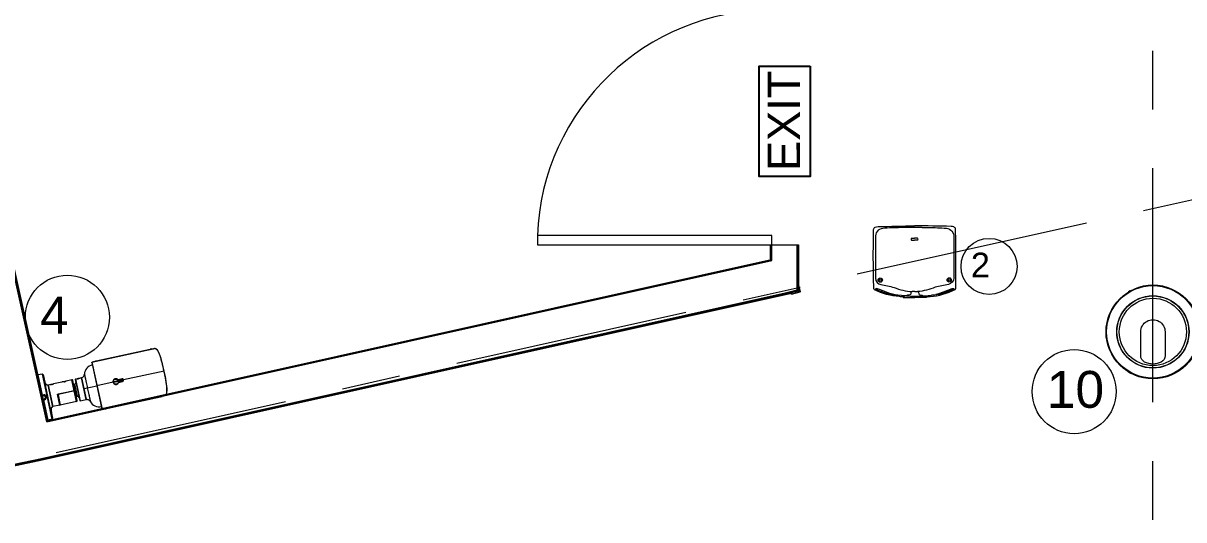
# Model space of a CAD drawing. Header units: inches. Extents: x 0.9 to 36.3, y 0.7 to 23.3.
# Drawn here: x 17.837 to 20.31, y 9.541 to 10.598 of the extents above; entities that cross this region are included whole.
import ezdxf

# ---------------------------------------------------------------- set-up
doc = ezdxf.new("R2010")
doc.units = ezdxf.units.IN
doc.linetypes.add('ACAD_ISO02W100', pattern=[15, 12, -3])
doc.layers.get('0').update_dxf_attribs({"color": 1})
for name, color, linetype, lineweight, true_color in [('Blocks', 7, 'Continuous', 5, 0x9a9c7f), ('Doors', 7, 'Continuous', 5, 0xf2db9c), ('Numbering Projectors', 7, 'Continuous', 0, 0x9a9c7f), ('PDF_Geometry', 7, 'Continuous', 9, 0x777777)]:
    doc.layers.add(name, color=color, linetype=linetype, lineweight=lineweight, true_color=true_color)
doc.layers.add('CCTV', color=38, linetype='Continuous', lineweight=0)
doc.layers.add('Numbering CCTV', color=38, linetype='Continuous', lineweight=0)
doc.layers.add('EXIT', color=10, linetype='Continuous')
doc.styles.get("Standard").update_dxf_attribs({"font": 'arial.ttf'})

# ---------------------------------------------------------------- blocks, each defined once
blk = doc.blocks.new('HD60-TOP')
at = {"lineweight": 0}
for p, q in [((-1.292, 2.238), (-1.286, 2.228)), ((2.584, 0), (2.572, 0)), ((-1.292, -2.238), (-1.286, -2.228))]:
    blk.add_line(p, q, dxfattribs=at)
at = {"lineweight": 0, "flags": 128}
for points in [[(-1.241, 2.267), (-1.235, 2.257, 0.011482), (-1.337, 2.198), (-1.343, 2.208, -0.005759)], [(0.67, 0), (0.67, -1.304, -0.281624), (0.455, -1.655, -0.240543), (-0.455, -1.655, -0.281624), (-0.67, -1.304), (-0.67, 0, -1.000121)], [(2.584, -0.059), (2.572, -0.059, 0.011482), (2.572, 0.059), (2.584, 0.059, -0.005759)], [(-1.343, -2.208), (-1.337, -2.198, 0.011482), (-1.235, -2.257), (-1.241, -2.267, -0.005759)]]:
    blk.add_lwpolyline(points, format="xyb", close=True, dxfattribs=at)
at = {"lineweight": 0}
for radius in [2.572, 2.541, 1.986, 1.974]:
    blk.add_circle((0, 0), radius, dxfattribs=at)
blk.add_circle((0, 0), 1.845)
blk = doc.blocks.new('Epson 5040ub_top_cad-block.com')
at = {"color": 0}
for points in [[(-73.9, -4.5), (-73.9, 0), (0, 0)], [(73.9, -4.5), (73.9, 0), (0, 0)], [(-230.6, -53.4), (-238.1, -47.2)], [(-219.7, -49.3), (-227.7, -42.6)], [(-208.3, -44.9), (-216.4, -38.2)], [(-198.7, -41.1), (-206.5, -34.6)], [(-188.1, -37), (-195.3, -31)], [(-177.2, -32.4), (-183.1, -27.5)], [(-167.9, -28.7), (-172.6, -24.9)], [(-157.3, -24.9), (-160.4, -22.3)], [(-147.5, -21.8), (-149.4, -20.3)], [(-138.3, -19.3), (-138.9, -18.8)], [(138.3, -19.3), (138.9, -18.8)], [(147.5, -21.8), (149.4, -20.3)], [(157.3, -24.9), (160.4, -22.3)], [(167.9, -28.7), (172.6, -24.9)], [(177.2, -32.4), (183.1, -27.5)], [(188.1, -37), (195.3, -31)], [(198.7, -41.1), (206.5, -34.6)], [(208.3, -44.9), (216.4, -38.2)], [(219.7, -49.3), (227.7, -42.6)], [(230.6, -53.4), (238.1, -47.2)], [(-18.6, -359.4), (0, -359.4)], [(18.6, -359.4), (0, -359.4)], [(-18.6, -371.4), (0, -371.4)], [(18.6, -371.4), (0, -371.4)], [(-48.7, -438.5), (48.7, -438.5)]]:
    blk.add_lwpolyline(points, dxfattribs=at)
for points in [[(0, -36.6), (-16.8, -36.6, -0.354906), (-24.2, -30.6, -0.016056), (-25.6, -22.2, 0.285232), (-31.3, -15.4, 0.084022), (-44.3, -13.5, -0.143766), (-48.6, -12.3, -0.072792), (-51.7, -9.7), (-60.2, -10.3, 0.320532), (-65.8, -5.2, 0.048215), (-96.9, -4.8, 0.096612), (-253.6, -49, 0.263617), (-257.6, -55.1, 0.012885), (-257.6, -426.5, -0.781265)], [(-60.2, -10.3), (-106, -13.5, 0.045223), (-106, -13.5, 0.07056), (-174.3, -31.3, -0.006437), (-228.3, -52.6, -0.072856), (-242.6, -55.7, -0.70445), (-245.6, -48.9, -0.081569), (-240.3, -45.4, -0.0531), (-169.8, -21.4, -0.048177), (-106, -13.5, -6.183682)], [(-48.7, -438.5), (-87.3, -438.5, -0.020934), (-200.3, -433.8, -0.427836), (-246.2, -376.8), (-246.2, -120.6, -0.367703), (-212.3, -80.7, 0.026801), (-129.5, -62.7, 0.03082), (-129.5, -62.7, -0.081077), (-16.8, -36.6, -8.970593)], [(-246.5, -53.2, -0.112665), (-245.6, -51.7, -0.081569), (-240.3, -48.2, -0.0531), (-169.8, -24.2, -0.02751), (-133.5, -18.2, -0.02751)], [(0, -36.6), (16.8, -36.6, 0.354906), (24.2, -30.6, 0.016056), (25.6, -22.2, -0.285232), (31.3, -15.4, -0.084022), (44.3, -13.5, 0.143766), (48.6, -12.3, 0.072792), (51.7, -9.7), (60.2, -10.3, -0.320532), (65.8, -5.2, -0.048215), (96.9, -4.8, -0.096612), (253.6, -49, -0.263617), (257.6, -55.1, -0.012885), (257.6, -426.5, 0.781265)], [(48.7, -438.5), (87.3, -438.5, 0.020934), (200.3, -433.8, 0.427836), (246.2, -376.8), (246.2, -120.6, 0.367703), (212.3, -80.7, -0.026801), (129.5, -62.7, -0.03082), (129.5, -62.7, 0.081077), (16.8, -36.6, 8.970593)], [(60.2, -10.3), (106, -13.5, -0.045223), (106, -13.5, -0.07056), (174.3, -31.3, 0.006437), (228.3, -52.6, 0.072856), (242.6, -55.7, 0.70445), (245.6, -48.9, 0.081569), (240.3, -45.4, 0.0531), (169.8, -21.4, 0.048177), (106, -13.5, 6.183682)], [(246.5, -53.2, 0.112665), (245.6, -51.7, 0.081569), (240.3, -48.2, 0.0531), (169.8, -24.2, 0.02751), (133.5, -18.2, 0.02751)], [(-257.6, -426.5, 0.30611), (-247.4, -441.7, 0.079705), (-229.7, -445.7, 0.003039), (0, -450, 73.76926)], [(257.6, -426.5, -0.30611), (247.4, -441.7, -0.079705), (229.7, -445.7, -0.003039), (0, -450, -73.76926)]]:
    blk.add_lwpolyline(points, format="xyb", dxfattribs=at)
for centre, radius in [((-217, -109.2), 13.3), ((-217, -109.2), 7.38), ((217, -109.2), 13.3), ((217, -109.2), 7.38)]:
    blk.add_circle(centre, radius, dxfattribs=at)
for centre, radius, start, end in [((0, -858.8), 850.7, 86.51693, 93.48307), ((-14, -365.4), 7.59, 127.73948, 232.26052), ((14, -365.4), 7.59, 307.73948, 52.26052)]:
    blk.add_arc(centre, radius, start, end, dxfattribs=at)

msp = doc.modelspace()

# ---------------------------------------------------------------- linework, layer by layer
at = {"layer": 'CCTV', "linetype": 'ByBlock'}
for p, q in [((17.9836, 9.8765), (18.1171, 9.9055)), ((18.1074, 9.904), (17.9922, 9.879)), ((18.1074, 9.904), (18.1074, 9.904)), ((18.1074, 9.904), (18.1074, 9.904)), ((18.1112, 9.9048), (18.1114, 9.9048)), ((18.1161, 9.9055), (18.116, 9.9055)), ((18.116, 9.9055), (18.1171, 9.9055)), ((18.1161, 9.9055), (18.1171, 9.9056)), ((18.1171, 9.9055), (18.1171, 9.9056)), ((17.9832, 9.876), (18.0048, 9.777)), ((17.9836, 9.8766), (18.0053, 9.7766)), ((17.9921, 9.8789), (17.9922, 9.879)), ((17.9922, 9.879), (17.9922, 9.879)), ((17.9922, 9.879), (17.9922, 9.879)), ((17.8888, 9.7535), (17.868, 9.8492)), ((17.8782, 9.8514), (17.8684, 9.8498)), ((17.8684, 9.8498), (17.8778, 9.8065)), ((17.899, 9.7557), (17.8782, 9.8514)), ((17.8793, 9.8507), (17.8843, 9.8274)), ((17.9583, 9.8426), (17.9569, 9.8422)), ((17.9592, 9.843), (17.9583, 9.8426)), ((17.9583, 9.8426), (17.9583, 9.8426)), ((17.9595, 9.8431), (17.9592, 9.843)), ((17.9592, 9.843), (17.9592, 9.843)), ((17.9596, 9.8431), (17.9595, 9.8431)), ((17.9595, 9.8431), (17.9595, 9.8431)), ((17.9596, 9.8431), (17.9595, 9.8431)), ((17.9596, 9.8431), (17.9595, 9.8431)), ((17.9596, 9.8431), (17.9611, 9.8435)), ((17.9711, 9.7974), (17.9611, 9.8435)), ((17.9614, 9.8432), (17.9713, 9.7977)), ((17.9713, 9.7978), (17.9614, 9.8432)), ((17.9716, 9.7975), (17.9616, 9.8436)), ((18.1376, 9.8577), (18.0511, 9.8389)), ((17.8822, 9.8371), (17.8821, 9.8377)), ((17.8824, 9.8361), (17.8822, 9.8371)), ((17.8827, 9.8347), (17.8824, 9.8361)), ((17.883, 9.8335), (17.8827, 9.8347)), ((17.8832, 9.8327), (17.883, 9.8335)), ((17.8832, 9.8327), (17.8833, 9.832)), ((17.8997, 9.7568), (17.8843, 9.8274)), ((17.8897, 9.8279), (17.8997, 9.7819)), ((17.8905, 9.826), (17.89, 9.8277)), ((17.9, 9.7822), (17.89, 9.8277)), ((17.9, 9.7822), (17.8901, 9.8277)), ((17.893, 9.8286), (17.8904, 9.8281)), ((17.8904, 9.8281), (17.9004, 9.782)), ((17.893, 9.8286), (17.8931, 9.8286)), ((17.8931, 9.8286), (17.8931, 9.8286)), ((17.8944, 9.8287), (17.8944, 9.8287)), ((17.8959, 9.8289), (17.8959, 9.8289)), ((17.8989, 9.8295), (17.8974, 9.8292)), ((17.8974, 9.8292), (17.8974, 9.8292)), ((17.9004, 9.83), (17.8989, 9.8295)), ((17.9003, 9.83), (17.9003, 9.83)), ((17.9013, 9.8304), (17.9004, 9.83)), ((17.9016, 9.8305), (17.9013, 9.8304)), ((17.9017, 9.8305), (17.9016, 9.8305)), ((17.9016, 9.8305), (17.9016, 9.8305)), ((17.9016, 9.8305), (17.9016, 9.8305)), ((17.9197, 9.8344), (17.9017, 9.8305)), ((17.9017, 9.8305), (17.9017, 9.8305)), ((17.9197, 9.8344), (17.9198, 9.8345)), ((17.9198, 9.8345), (17.9198, 9.8345)), ((17.9211, 9.8345), (17.9211, 9.8345)), ((17.9226, 9.8347), (17.9226, 9.8347)), ((17.9257, 9.8354), (17.9241, 9.835)), ((17.9241, 9.835), (17.9241, 9.835)), ((17.9271, 9.8358), (17.9256, 9.8354)), ((17.928, 9.8362), (17.9271, 9.8358)), ((17.9271, 9.8358), (17.9271, 9.8358)), ((17.9283, 9.8363), (17.928, 9.8362)), ((17.9283, 9.8363), (17.9283, 9.8363)), ((17.9283, 9.8363), (17.9283, 9.8363)), ((17.9284, 9.8363), (17.9283, 9.8363)), ((17.9406, 9.839), (17.9284, 9.8363)), ((17.9284, 9.8363), (17.9284, 9.8363)), ((17.9456, 9.816), (17.9406, 9.839)), ((17.9474, 9.8167), (17.9429, 9.8376)), ((17.9447, 9.8293), (17.947, 9.8298)), ((17.9526, 9.804), (17.947, 9.8298)), ((17.9477, 9.8396), (17.9574, 9.7954)), ((17.9485, 9.8407), (17.9512, 9.8413)), ((17.9485, 9.8407), (17.9585, 9.7947)), ((17.9512, 9.8413), (17.9512, 9.8413)), ((17.9516, 9.8413), (17.9512, 9.8413)), ((17.9513, 9.8413), (17.9512, 9.8413)), ((17.9512, 9.8413), (17.9512, 9.8413)), ((17.9512, 9.8413), (17.9512, 9.8413)), ((17.954, 9.8416), (17.954, 9.8416)), ((17.9569, 9.8422), (17.9555, 9.8418)), ((17.9555, 9.8418), (17.9555, 9.8418)), ((17.9666, 9.8205), (17.994, 9.8265)), ((18.0285, 9.834), (17.994, 9.8265)), ((18.029, 9.8351), (18.0396, 9.8374)), ((18.0294, 9.8332), (18.029, 9.8351)), ((18.04, 9.8356), (18.0294, 9.8332)), ((18.0477, 9.8411), (18.0392, 9.8392)), ((18.0495, 9.8408), (18.0396, 9.8387)), ((18.0396, 9.8374), (18.04, 9.8356)), ((18.0505, 9.8401), (18.0401, 9.8379)), ((18.0401, 9.8378), (18.0505, 9.84)), ((18.0511, 9.8389), (18.0403, 9.8366)), ((18.0404, 9.8337), (18.0489, 9.8356)), ((18.0405, 9.8344), (18.0504, 9.8365)), ((18.051, 9.8377), (18.0406, 9.8354)), ((18.0407, 9.8353), (18.051, 9.8376)), ((17.8773, 9.8064), (17.8801, 9.807)), ((17.8803, 9.8061), (17.8775, 9.8055)), ((17.8804, 9.8057), (17.8776, 9.8051)), ((17.8792, 9.7976), (17.882, 9.7982)), ((17.8793, 9.7972), (17.8821, 9.7978)), ((17.8795, 9.7963), (17.8823, 9.7969)), ((17.88, 9.7964), (17.8894, 9.7531)), ((17.8846, 9.8004), (17.8837, 9.8048)), ((17.9103, 9.8086), (17.9456, 9.8163)), ((17.9154, 9.7853), (17.9103, 9.8086)), ((17.9106, 9.8084), (17.9472, 9.8163)), ((17.9156, 9.7856), (17.9106, 9.8084)), ((17.9108, 9.8084), (17.9152, 9.7883)), ((17.911, 9.8075), (17.9158, 9.7857)), ((17.9113, 9.8075), (17.9161, 9.7854)), ((17.9117, 9.8086), (17.9472, 9.8163)), ((17.9117, 9.8086), (17.9118, 9.8083)), ((17.9432, 9.8152), (17.9118, 9.8083)), ((17.9507, 9.793), (17.9161, 9.7854)), ((17.9457, 9.8157), (17.9432, 9.8152)), ((17.9507, 9.793), (17.9456, 9.816)), ((17.9521, 9.7952), (17.9475, 9.8161)), ((17.9503, 9.8035), (17.9526, 9.804)), ((17.9526, 9.804), (17.9526, 9.804)), ((17.9585, 9.7947), (17.9711, 9.7974)), ((18.1388, 9.8057), (18.0053, 9.7767)), ((18.0142, 9.778), (18.1294, 9.8031)), ((18.1294, 9.8031), (18.1294, 9.8031)), ((18.1294, 9.8031), (18.1294, 9.8031)), ((18.1333, 9.804), (18.1331, 9.804)), ((18.1388, 9.8057), (18.1378, 9.8053)), ((18.1378, 9.8053), (18.1379, 9.8053)), ((18.1379, 9.8053), (18.1389, 9.8058)), ((18.1389, 9.8058), (18.1388, 9.8057)), ((17.8951, 9.7782), (17.8951, 9.7782)), ((17.8955, 9.776), (17.8955, 9.7759)), ((17.896, 9.7735), (17.8961, 9.7734)), ((17.8965, 9.7714), (17.8962, 9.7727)), ((17.8967, 9.7705), (17.8965, 9.7714)), ((17.8965, 9.7713), (17.8965, 9.7713)), ((17.8968, 9.7699), (17.8967, 9.7705)), ((17.8969, 9.7695), (17.8968, 9.7699)), ((17.8968, 9.7698), (17.8969, 9.7698)), ((17.8997, 9.784), (17.9, 9.7822)), ((17.9154, 9.7853), (17.9004, 9.782)), ((17.9152, 9.7883), (17.9152, 9.7883)), ((18.0142, 9.778), (18.014, 9.778)), ((18.0142, 9.778), (18.0142, 9.778)), ((18.0142, 9.778), (18.0142, 9.778)), ((17.899, 9.7557), (17.8894, 9.7531))]:
    msp.add_line(p, q, dxfattribs=at)
for points in [[(18.1376, 9.8577), (18.1349, 9.8693), (18.131, 9.8846), (18.1278, 9.8939), (18.1264, 9.8971), (18.1235, 9.9021), (18.1197, 9.9051), (18.1171, 9.9056)], [(18.1389, 9.8058), (18.141, 9.8073), (18.1431, 9.8116), (18.1438, 9.8173), (18.1437, 9.8208), (18.1427, 9.8306), (18.14, 9.8461), (18.1376, 9.8577)], [(17.8821, 9.8377), (17.882, 9.8381), (17.882, 9.8382), (17.882, 9.8382), (17.882, 9.8382)], [(17.8844, 9.8274), (17.8844, 9.8275), (17.8844, 9.8275), (17.8844, 9.8277), (17.8843, 9.8278), (17.8843, 9.8281), (17.8842, 9.8284), (17.8841, 9.8288), (17.884, 9.8292), (17.8838, 9.8298), (17.8837, 9.8304), (17.8835, 9.8312), (17.8833, 9.832)], [(17.8974, 9.8292), (17.8959, 9.8289), (17.8944, 9.8287), (17.8934, 9.8287), (17.8931, 9.8286)], [(17.9241, 9.835), (17.9226, 9.8347), (17.9211, 9.8345), (17.9201, 9.8345), (17.9198, 9.8345)], [(17.9555, 9.8418), (17.954, 9.8416), (17.9525, 9.8414), (17.9516, 9.8413)], [(17.8962, 9.7727), (17.896, 9.7739), (17.8958, 9.7745), (17.8957, 9.7752), (17.8955, 9.7759), (17.8954, 9.7767), (17.8952, 9.7775), (17.8951, 9.7781), (17.895, 9.7786), (17.8949, 9.779), (17.8948, 9.7794), (17.8948, 9.7797), (17.8948, 9.7799), (17.8948, 9.78), (17.8947, 9.7801)]]:
    msp.add_lwpolyline(points, dxfattribs=at)
msp.add_circle((18.0345, 9.8353), 0.00556, dxfattribs=at)
for centre, radius, start, end in [((18.1415, 9.7474), 0.1603, 100.9146, 102.2836), ((18.1161, 9.9022), 0.0033, 90.395, 91.3946), ((18.1171, 9.8987), 0.00683, 89.5896, 90.3513), ((18.1171, 9.8989), 0.0066, 85.1475, 89.6069), ((17.9889, 9.8501), 0.0214, 102.2759, 178.0597), ((17.9837, 9.876), 0.000471, 102.2367, 192.2367), ((17.9837, 9.8761), 0.00047, 142.4073, 192.2711), ((17.9975, 9.8353), 0.0437, 105.8123, 106.0479), ((18.0267, 9.7203), 0.1623, 102.3138, 103.1687), ((17.8684, 9.8493), 0.000471, 99.2759, 192.2759), ((17.8783, 9.8505), 0.000943, 12.5371, 99.2669), ((17.9495, 9.8671), 0.026, 292.0124, 292.7054), ((17.9611, 9.8432), 0.000283, 12.2759, 102.2759), ((17.9617, 9.8433), 0.000283, 104.4388, 192.2643), ((17.8815, 9.8382), 0.000466, 9.4403, 12.6369), ((17.8841, 9.8272), 0.000471, 13.735, 55.244), ((17.8898, 9.8277), 0.000283, 15.6101, 98.8604), ((17.8904, 9.8278), 0.000283, 102.2759, 192.2759), ((17.8931, 9.8248), 0.00382, 90.6681, 90.8904), ((17.941, 9.8372), 0.00189, 12.271, 102.2762), ((17.9464, 9.8325), 0.00283, 282.2759, 12.2744), ((17.9487, 9.8398), 0.000943, 102.2759, 192.2759), ((17.9504, 9.866), 0.0248, 271.8298, 272.5722), ((17.9505, 9.865), 0.0237, 272.5163, 278.4681), ((17.9506, 9.8642), 0.0229, 278.5592, 282.2695), ((18.0288, 9.8357), 0.000377, 106.5691, 245.9828), ((18.0288, 9.8349), 0.000377, 114.5691, 253.9828), ((18.0289, 9.8365), 0.000377, 98.5691, 237.9828), ((18.0289, 9.8341), 0.000377, 122.5691, 261.9828), ((18.0345, 9.8353), 0.00589, 179.7173, 180.8345), ((18.0291, 9.8373), 0.000377, 90.5691, 229.9828), ((18.0345, 9.8353), 0.00589, 171.7173, 172.8345), ((18.0345, 9.8353), 0.00589, 187.7173, 188.8345), ((18.0345, 9.8353), 0.00589, 163.7173, 164.8345), ((18.0291, 9.8333), 0.000377, 130.5691, 269.9828), ((18.0345, 9.8353), 0.00589, 195.7173, 196.8345), ((18.0294, 9.838), 0.000377, 82.5691, 221.9828), ((18.0345, 9.8353), 0.00589, 155.7173, 156.8345), ((18.0345, 9.8353), 0.00589, 203.7173, 204.8345), ((18.0295, 9.8326), 0.000377, 138.5691, 277.9828), ((18.0299, 9.8387), 0.000377, 74.5691, 213.9828), ((18.0345, 9.8353), 0.00589, 147.7173, 148.8345), ((18.0345, 9.8353), 0.00589, 211.7173, 212.8345), ((18.0299, 9.8319), 0.000377, 146.5691, 285.9828), ((18.0304, 9.8393), 0.000377, 66.5691, 205.9828), ((18.0345, 9.8353), 0.00589, 139.7173, 140.8345), ((18.0345, 9.8353), 0.00589, 219.7173, 220.8345), ((18.0304, 9.8313), 0.000377, 154.5691, 293.9828), ((18.0345, 9.8353), 0.00589, 131.7173, 132.8345), ((18.031, 9.8398), 0.000377, 58.5691, 197.9828), ((18.0345, 9.8353), 0.00589, 227.7173, 228.8345), ((18.031, 9.8308), 0.000377, 162.5691, 301.9828), ((18.0345, 9.8353), 0.00589, 123.7173, 124.8345), ((18.0345, 9.8353), 0.00589, 235.7173, 236.8345), ((18.0316, 9.8403), 0.000377, 50.5691, 189.9828), ((18.0317, 9.8303), 0.000377, 170.5691, 309.9828), ((18.0345, 9.8353), 0.00589, 115.7173, 116.8345), ((18.0345, 9.8353), 0.00589, 243.7173, 244.8345), ((18.0323, 9.8406), 0.000377, 42.5691, 181.9828), ((18.0324, 9.83), 0.000377, 178.5691, 317.9828), ((18.0345, 9.8353), 0.00589, 107.7173, 108.8345), ((18.0331, 9.8409), 0.000377, 34.5691, 173.9828), ((18.0345, 9.8353), 0.00589, 251.7173, 252.8345), ((18.0332, 9.8297), 0.000377, 186.5691, 325.9828), ((18.0345, 9.8353), 0.00589, 99.7173, 100.8345), ((18.0339, 9.841), 0.000377, 26.5691, 165.9828), ((18.0345, 9.8353), 0.00589, 259.7173, 260.8345), ((18.034, 9.8296), 0.000377, 194.5691, 333.9828), ((18.0345, 9.8353), 0.00589, 91.7173, 92.8345), ((18.0345, 9.8353), 0.00589, 267.7173, 268.8345), ((18.0347, 9.8411), 0.000377, 18.5691, 157.9828), ((18.0348, 9.8296), 0.000377, 202.5691, 341.9828), ((18.0345, 9.8353), 0.00589, 83.7173, 84.8345), ((18.0345, 9.8353), 0.00589, 275.7173, 276.8345), ((18.0355, 9.841), 0.000377, 10.5691, 149.9828), ((18.0356, 9.8297), 0.000377, 210.5691, 349.9828), ((18.0345, 9.8353), 0.00589, 75.7173, 76.8345), ((18.0345, 9.8353), 0.00589, 283.7173, 284.8345), ((18.0363, 9.8408), 0.000377, 2.5691, 141.9828), ((18.0363, 9.8299), 0.000377, 218.5691, 357.9828), ((18.0345, 9.8353), 0.00589, 67.7173, 68.8345), ((18.0345, 9.8353), 0.00589, 291.7173, 292.8345), ((18.037, 9.8405), 0.000377, 354.5691, 133.9828), ((18.0371, 9.8302), 0.000377, 226.5691, 5.9828), ((18.0345, 9.8353), 0.00589, 59.7173, 60.8345), ((18.0345, 9.8353), 0.00589, 299.7173, 300.8345), ((18.0377, 9.8401), 0.000377, 346.5691, 125.9828), ((18.0378, 9.8306), 0.000377, 234.5691, 13.9828), ((18.0345, 9.8353), 0.00589, 51.7173, 52.8345), ((18.0345, 9.8353), 0.00589, 307.7173, 308.8345), ((18.0384, 9.8396), 0.000377, 338.5691, 117.9828), ((18.0384, 9.8311), 0.000377, 242.5691, 21.9828), ((18.0345, 9.8353), 0.00589, 43.7173, 44.8345), ((18.0345, 9.8353), 0.00589, 315.7173, 316.8345), ((18.0389, 9.839), 0.000377, 330.5691, 109.9828), ((18.0389, 9.8316), 0.000377, 250.5691, 29.9828), ((18.0345, 9.8353), 0.00589, 35.7173, 36.8345), ((18.0394, 9.8384), 0.000377, 322.5691, 101.9828), ((18.0394, 9.8323), 0.000377, 258.5691, 37.9828), ((18.0345, 9.8353), 0.00589, 323.7173, 324.8345), ((18.0345, 9.8353), 0.00589, 27.7173, 28.8345), ((18.0398, 9.8377), 0.000377, 314.5691, 93.9828), ((18.0345, 9.8353), 0.00589, 331.7173, 332.8345), ((18.0398, 9.833), 0.000377, 266.5691, 45.9828), ((18.0345, 9.8353), 0.00589, 19.7173, 20.8345), ((18.04, 9.8369), 0.000377, 306.5691, 85.9828), ((18.0401, 9.8338), 0.000377, 274.5691, 53.9828), ((18.0345, 9.8353), 0.00589, 339.7173, 340.8345), ((18.0345, 9.8353), 0.00589, 11.7173, 12.8345), ((18.0402, 9.8361), 0.000377, 298.5691, 77.9828), ((18.0402, 9.8345), 0.000377, 282.5691, 61.9828), ((18.0345, 9.8353), 0.00589, 347.7173, 348.8345), ((18.0345, 9.8353), 0.00589, 3.7173, 4.8345), ((18.0403, 9.8353), 0.000377, 290.5691, 69.9828), ((18.0345, 9.8353), 0.00589, 355.7173, 356.8345), ((18.0483, 9.8383), 0.00283, 282.2759, 102.2759), ((17.8812, 9.8019), 0.00518, 282.2759, 102.2759), ((17.8811, 9.8019), 0.0047, 100.7798, 102.2645), ((17.8812, 9.8019), 0.00424, 282.2759, 102.2759), ((17.8811, 9.802), 0.0047, 282.2838, 283.7664), ((17.9119, 9.8077), 0.000943, 102.2758, 192.2759), ((17.9471, 9.8166), 0.000283, 282.2762, 12.276), ((17.9473, 9.816), 0.000283, 12.2759, 102.2763), ((17.9503, 9.7948), 0.00189, 282.2759, 12.2716), ((17.9532, 9.8012), 0.00283, 12.2776, 102.276), ((17.9583, 9.7956), 0.000943, 192.2759, 282.2759), ((17.971, 9.7977), 0.000283, 282.2759, 12.2759), ((17.9716, 9.7978), 0.000283, 192.2898, 280.1053), ((17.9991, 9.8029), 0.0214, 206.4922, 282.2759), ((18.0971, 9.9521), 0.1525, 282.2321, 283.6722), ((18.1366, 9.8084), 0.0033, 293.1688, 294.1573), ((18.1359, 9.812), 0.00688, 294.194, 294.972), ((18.136, 9.8119), 0.00672, 294.9689, 296.6715), ((17.8943, 9.7802), 0.000471, 329.3079, 10.8169), ((17.9068, 9.7816), 0.0121, 188.4509, 188.7109), ((18.3395, 9.869), 0.4537, 191.8333, 192.1496), ((18.8754, 9.9839), 1.0016, 192.127, 192.253), ((18.4668, 9.895), 0.5836, 192.2416, 192.3881), ((17.8965, 9.7691), 0.000466, 11.915, 15.1089), ((17.8997, 9.7821), 0.000283, 285.6915, 8.9415), ((17.9003, 9.7823), 0.000283, 192.2759, 282.2759), ((17.9156, 9.788), 0.000471, 147.276, 192.2759), ((17.9153, 9.7856), 0.000283, 282.2285, 12.2928), ((17.9161, 9.7857), 0.000283, 192.2933, 282.2281), ((18.0052, 9.7772), 0.000471, 192.3152, 282.3152), ((18.0052, 9.7771), 0.00047, 192.2807, 240.3235), ((18.0054, 9.7777), 0.00111, 262.232, 263.5536), ((17.9789, 9.94), 0.1658, 281.4099, 282.2264), ((17.8893, 9.7536), 0.000471, 192.2759, 285.2759), ((17.8987, 9.7566), 0.000943, 285.2849, 12.0148)]:
    msp.add_arc(centre, radius, start, end, dxfattribs=at)
for points, knots in [([(18.1074, 9.904), (18.1084, 9.9042), (18.1102, 9.9046), (18.1126, 9.9051), (18.1144, 9.9054), (18.1154, 9.9055), (18.1159, 9.9055), (18.116, 9.9055)], [0, 0, 0, 0, 0.329676, 0.624769, 0.854843, 0.938729, 1, 1, 1, 1]), ([(18.1114, 9.9048), (18.1116, 9.9049), (18.1126, 9.9051), (18.1135, 9.9052), (18.1142, 9.9053)], [0, 0, 0, 0, 0.279998, 1, 1, 1, 1]), ([(18.1142, 9.9053), (18.1143, 9.9054), (18.1147, 9.9054), (18.115, 9.9055), (18.1153, 9.9055)], [0, 0, 0, 0, 0.280719, 1, 1, 1, 1]), ([(18.1153, 9.9055), (18.1154, 9.9055), (18.1156, 9.9055), (18.1158, 9.9055), (18.116, 9.9055)], [0, 0, 0, 0, 0.305351, 1, 1, 1, 1]), ([(18.1371, 9.8576), (18.1365, 9.8606), (18.1352, 9.8664), (18.1334, 9.8737), (18.1319, 9.8795), (18.1308, 9.8837), (18.1295, 9.8878), (18.1282, 9.8917), (18.1269, 9.8952), (18.1257, 9.8978), (18.1247, 9.8996), (18.1238, 9.9011), (18.1229, 9.9024), (18.122, 9.9034), (18.1211, 9.9041), (18.1201, 9.9048), (18.1189, 9.9053), (18.118, 9.9055), (18.1177, 9.9055)], [0, 0, 0, 0, 0.16895, 0.337337, 0.42085, 0.503288, 0.583665, 0.660468, 0.731538, 0.794467, 0.822316, 0.847639, 0.890831, 0.909132, 0.925542, 0.953902, 0.978104, 1, 1, 1, 1]), ([(17.9832, 9.876), (17.9832, 9.8761), (17.9832, 9.8763), (17.9833, 9.8764), (17.9833, 9.8765)], [0, 0, 0, 0, 0.567595, 1, 1, 1, 1]), ([(17.9833, 9.8765), (17.9834, 9.8765), (17.9834, 9.8766), (17.9835, 9.8766), (17.9836, 9.8767)], [0, 0, 0, 0, 0.310706, 1, 1, 1, 1]), ([(17.9836, 9.8766), (17.9836, 9.8766), (17.9836, 9.8767), (17.9837, 9.8767), (17.9838, 9.8768), (17.9842, 9.8769), (17.9847, 9.8771), (17.9851, 9.8772), (17.9854, 9.8773)], [0, 0, 0, 0, 0.025196, 0.076231, 0.157082, 0.2682, 0.578703, 1, 1, 1, 1]), ([(17.9836, 9.8767), (17.9836, 9.8767), (17.9837, 9.8767), (17.9838, 9.8768), (17.9839, 9.8768)], [0, 0, 0, 0, 0.229035, 1, 1, 1, 1]), ([(17.9839, 9.8768), (17.984, 9.8769), (17.9845, 9.877), (17.9855, 9.8773), (17.9872, 9.8778), (17.9896, 9.8784), (17.9913, 9.8788), (17.9922, 9.879)], [0, 0, 0, 0, 0.064688, 0.150909, 0.38261, 0.675091, 1, 1, 1, 1]), ([(17.9856, 9.8773), (17.9862, 9.8775), (17.9876, 9.8779), (17.989, 9.8782), (17.9897, 9.8784)], [0, 0, 0, 0, 0.45263, 1, 1, 1, 1]), ([(17.8897, 9.8279), (17.8895, 9.8279), (17.8889, 9.8278), (17.8882, 9.8279), (17.8875, 9.8282), (17.8868, 9.8286), (17.8859, 9.8294), (17.8852, 9.8306), (17.8845, 9.832), (17.8836, 9.834), (17.8827, 9.8367), (17.8818, 9.84), (17.8809, 9.8435), (17.8801, 9.847), (17.8795, 9.8494), (17.8793, 9.8506)], [0, 0, 0, 0, 0.031047, 0.058469, 0.083921, 0.108718, 0.159185, 0.212975, 0.27011, 0.330095, 0.456287, 0.587981, 0.723285, 0.860877, 1, 1, 1, 1]), ([(17.9592, 9.843), (17.959, 9.8429), (17.9578, 9.8424), (17.9565, 9.8421), (17.9555, 9.8418)], [0, 0, 0, 0, 0.16346, 1, 1, 1, 1]), ([(17.9616, 9.8436), (17.9624, 9.8438), (17.964, 9.8445), (17.9659, 9.8462), (17.9671, 9.8484), (17.9674, 9.85), (17.9675, 9.8509)], [0, 0, 0, 0, 0.25011, 0.499979, 0.749911, 1, 1, 1, 1]), ([(17.9675, 9.8509), (17.9675, 9.8509), (17.9675, 9.8508), (17.9675, 9.8508), (17.9675, 9.8508), (17.9675, 9.8507), (17.9675, 9.8506), (17.9676, 9.8505), (17.9676, 9.8503), (17.9677, 9.85), (17.9677, 9.8496), (17.9678, 9.8492), (17.9679, 9.8488), (17.9681, 9.8482), (17.9683, 9.8474), (17.9685, 9.8462), (17.9689, 9.8446), (17.9693, 9.8428), (17.9697, 9.8407), (17.9702, 9.8385), (17.9707, 9.8361), (17.9715, 9.8326), (17.9725, 9.8279), (17.9733, 9.8241), (17.9737, 9.8221)], [0, 0, 0, 0, 0.000301, 0.001197, 0.002683, 0.004751, 0.007393, 0.010602, 0.018692, 0.028967, 0.041382, 0.055898, 0.072473, 0.091076, 0.111707, 0.159142, 0.214994, 0.279001, 0.350326, 0.42805, 0.511613, 0.600683, 0.793467, 1, 1, 1, 1]), ([(18.139, 9.8059), (18.1394, 9.806), (18.1401, 9.8065), (18.1415, 9.8078), (18.1425, 9.8099), (18.1431, 9.8126), (18.1434, 9.8154), (18.1434, 9.8187), (18.1432, 9.8225), (18.1429, 9.8258), (18.1425, 9.8286), (18.1421, 9.8315), (18.1416, 9.8352), (18.1408, 9.8397), (18.1399, 9.8442), (18.1387, 9.8502), (18.1377, 9.8546), (18.1371, 9.8576)], [0, 0, 0, 0, 0.021763, 0.045513, 0.106268, 0.148141, 0.200098, 0.262267, 0.333115, 0.410206, 0.45033, 0.491185, 0.574399, 0.658801, 0.743802, 0.829099, 1, 1, 1, 1]), ([(17.882, 9.8383), (17.882, 9.8383), (17.882, 9.8383), (17.882, 9.8382), (17.882, 9.8382), (17.882, 9.8382), (17.882, 9.8381), (17.882, 9.838), (17.882, 9.8378), (17.8821, 9.8376), (17.8822, 9.8373), (17.8822, 9.837), (17.8823, 9.8365), (17.8825, 9.8358), (17.8827, 9.8348), (17.8829, 9.8338), (17.8831, 9.8331), (17.8832, 9.8327)], [0, 0, 0, 0, 0.001083, 0.004677, 0.010748, 0.019252, 0.030141, 0.043367, 0.076642, 0.118695, 0.16913, 0.227539, 0.293447, 0.445094, 0.617931, 0.805158, 1, 1, 1, 1]), ([(17.882, 9.8382), (17.882, 9.8382), (17.882, 9.8382), (17.882, 9.8383), (17.882, 9.8383)], [0, 0, 0, 0, 0.510054, 1, 1, 1, 1]), ([(17.8833, 9.8327), (17.883, 9.8339), (17.8826, 9.8355), (17.8822, 9.8373), (17.882, 9.838), (17.882, 9.8382)], [0, 0, 0, 0, 0.648972, 0.876968, 1, 1, 1, 1]), ([(17.8832, 9.8327), (17.8833, 9.8323), (17.8834, 9.8316), (17.8836, 9.8306), (17.8838, 9.8297), (17.884, 9.829), (17.8841, 9.8285), (17.8842, 9.8282), (17.8843, 9.8279), (17.8844, 9.8277), (17.8844, 9.8275), (17.8845, 9.8274), (17.8845, 9.8274), (17.8845, 9.8273), (17.8845, 9.8273)], [0, 0, 0, 0, 0.195644, 0.383042, 0.555658, 0.706858, 0.772491, 0.830705, 0.880953, 0.922708, 0.955634, 0.979694, 0.994666, 1, 1, 1, 1]), ([(17.8845, 9.8274), (17.8845, 9.8275), (17.8845, 9.8277), (17.8844, 9.8284), (17.8841, 9.8295), (17.8838, 9.831), (17.8835, 9.8321), (17.8833, 9.8327)], [0, 0, 0, 0, 0.050246, 0.1273, 0.355274, 0.657213, 1, 1, 1, 1]), ([(17.8845, 9.8273), (17.8845, 9.8273), (17.8845, 9.8273), (17.8845, 9.8274), (17.8845, 9.8274), (17.8845, 9.8274)], [0, 0, 0, 0, 0.234882, 0.561752, 1, 1, 1, 1]), ([(17.8974, 9.8292), (17.8969, 9.829), (17.8959, 9.8289), (17.8946, 9.8287), (17.8937, 9.8287), (17.8932, 9.8286), (17.893, 9.8286)], [0, 0, 0, 0, 0.356849, 0.666708, 0.89065, 1, 1, 1, 1]), ([(17.893, 9.8286), (17.893, 9.8286), (17.893, 9.8286), (17.893, 9.8286), (17.893, 9.8286)], [0, 0, 0, 0, 0.369358, 1, 1, 1, 1]), ([(17.8974, 9.8292), (17.8977, 9.8292), (17.8982, 9.8293), (17.899, 9.8295), (17.8996, 9.8298), (17.9004, 9.83), (17.9011, 9.8303), (17.9015, 9.8305), (17.9017, 9.8305)], [0, 0, 0, 0, 0.181707, 0.357092, 0.520994, 0.66706, 0.89078, 1, 1, 1, 1]), ([(17.9017, 9.8305), (17.9017, 9.8305), (17.9017, 9.8305), (17.9017, 9.8305), (17.9017, 9.8305)], [0, 0, 0, 0, 0.399191, 1, 1, 1, 1]), ([(17.9241, 9.835), (17.9236, 9.8348), (17.9226, 9.8347), (17.9213, 9.8345), (17.9203, 9.8345), (17.9199, 9.8345), (17.9197, 9.8344)], [0, 0, 0, 0, 0.362731, 0.675684, 0.898012, 1, 1, 1, 1]), ([(17.9197, 9.8344), (17.9197, 9.8344), (17.9197, 9.8344), (17.9197, 9.8344), (17.9197, 9.8344)], [0, 0, 0, 0, 0.3695, 1, 1, 1, 1]), ([(17.9241, 9.835), (17.9244, 9.835), (17.9249, 9.8351), (17.9257, 9.8353), (17.9263, 9.8356), (17.9271, 9.8358), (17.9278, 9.8361), (17.9282, 9.8363), (17.9284, 9.8363)], [0, 0, 0, 0, 0.180756, 0.355289, 0.518546, 0.66425, 0.888408, 1, 1, 1, 1]), ([(17.9284, 9.8363), (17.9284, 9.8363), (17.9284, 9.8363), (17.9284, 9.8363), (17.9284, 9.8363)], [0, 0, 0, 0, 0.399911, 1, 1, 1, 1]), ([(17.9737, 9.8221), (17.9742, 9.8201), (17.975, 9.8163), (17.9762, 9.8108), (17.9771, 9.8066), (17.9778, 9.8035), (17.9783, 9.8014), (17.9787, 9.7996), (17.979, 9.798), (17.9793, 9.7966), (17.9795, 9.7955), (17.9797, 9.7947), (17.9798, 9.7942), (17.9799, 9.7939), (17.9799, 9.7937), (17.98, 9.7935), (17.98, 9.7934), (17.98, 9.7933), (17.98, 9.7933)], [0, 0, 0, 0, 0.206533, 0.399317, 0.57195, 0.649674, 0.720999, 0.785006, 0.840858, 0.888293, 0.927527, 0.958618, 0.971033, 0.981308, 0.989398, 0.995249, 0.998803, 1, 1, 1, 1]), ([(17.8801, 9.8065), (17.8801, 9.8066), (17.8801, 9.8067), (17.8801, 9.8068), (17.8801, 9.8069), (17.8801, 9.8069), (17.8801, 9.807), (17.8801, 9.807), (17.8801, 9.807), (17.8801, 9.807)], [0, 0, 0, 0, 0.35643, 0.535493, 0.69769, 0.830118, 0.925702, 0.980783, 1, 1, 1, 1]), ([(17.8803, 9.8061), (17.8803, 9.8061), (17.8803, 9.8061), (17.8802, 9.8061), (17.8802, 9.8062), (17.8802, 9.8062), (17.8802, 9.8063), (17.8802, 9.8064), (17.8802, 9.8065), (17.8801, 9.8065)], [0, 0, 0, 0, 0.019071, 0.071637, 0.161856, 0.287608, 0.444159, 0.622044, 1, 1, 1, 1]), ([(17.8803, 9.8065), (17.881, 9.8067), (17.8824, 9.8066), (17.8837, 9.806), (17.8842, 9.8055)], [0, 0, 0, 0, 0.500625, 1, 1, 1, 1]), ([(17.8804, 9.8057), (17.8804, 9.8057), (17.8803, 9.8058), (17.8803, 9.8059), (17.8803, 9.806), (17.8803, 9.806), (17.8803, 9.8061), (17.8803, 9.8061), (17.8803, 9.8061), (17.8803, 9.8061)], [0, 0, 0, 0, 0.408529, 0.574776, 0.709499, 0.821333, 0.913324, 0.975308, 1, 1, 1, 1]), ([(17.8804, 9.8057), (17.881, 9.8058), (17.8822, 9.8058), (17.8832, 9.8052), (17.8837, 9.8048)], [0, 0, 0, 0, 0.499226, 1, 1, 1, 1]), ([(17.8846, 9.8004), (17.8845, 9.8001), (17.8842, 9.7996), (17.8836, 9.799), (17.8829, 9.7985), (17.8823, 9.7983), (17.882, 9.7982)], [0, 0, 0, 0, 0.250077, 0.50015, 0.750157, 1, 1, 1, 1]), ([(17.8821, 9.7978), (17.8821, 9.7978), (17.8821, 9.7978), (17.8821, 9.7978), (17.8821, 9.7979), (17.8821, 9.7979), (17.882, 9.798), (17.882, 9.7981), (17.882, 9.7982), (17.882, 9.7982)], [0, 0, 0, 0, 0.019377, 0.072954, 0.164671, 0.291884, 0.449279, 0.626904, 1, 1, 1, 1]), ([(17.8821, 9.7974), (17.8821, 9.7974), (17.8821, 9.7975), (17.8821, 9.7976), (17.8821, 9.7977), (17.8821, 9.7977), (17.8821, 9.7978), (17.8821, 9.7978), (17.8821, 9.7978), (17.8821, 9.7978)], [0, 0, 0, 0, 0.377956, 0.555841, 0.712392, 0.838144, 0.928363, 0.980929, 1, 1, 1, 1]), ([(17.8823, 9.7969), (17.8823, 9.7969), (17.8823, 9.7969), (17.8822, 9.7969), (17.8822, 9.797), (17.8822, 9.797), (17.8822, 9.7971), (17.8822, 9.7972), (17.8821, 9.7973), (17.8821, 9.7974)], [0, 0, 0, 0, 0.019217, 0.074298, 0.169882, 0.30231, 0.464507, 0.64357, 1, 1, 1, 1]), ([(17.8854, 9.8), (17.8851, 9.7993), (17.8842, 9.7982), (17.8829, 9.7976), (17.8823, 9.7974)], [0, 0, 0, 0, 0.499419, 1, 1, 1, 1]), ([(17.8837, 9.8048), (17.8837, 9.8049), (17.8838, 9.805), (17.8839, 9.8051), (17.884, 9.8051)], [0, 0, 0, 0, 0.675258, 1, 1, 1, 1]), ([(17.8837, 9.8048), (17.884, 9.8045), (17.8846, 9.8039), (17.885, 9.8028), (17.8851, 9.8016), (17.8848, 9.8008), (17.8846, 9.8004)], [0, 0, 0, 0, 0.252181, 0.500022, 0.747876, 1, 1, 1, 1]), ([(17.884, 9.8051), (17.884, 9.8051), (17.884, 9.8051), (17.884, 9.8051), (17.884, 9.8051)], [0, 0, 0, 0, 0.74457, 1, 1, 1, 1]), ([(17.8842, 9.8055), (17.8846, 9.8052), (17.8853, 9.8044), (17.8858, 9.803), (17.8859, 9.8014), (17.8856, 9.8004), (17.8854, 9.8)], [0, 0, 0, 0, 0.250162, 0.500007, 0.749854, 1, 1, 1, 1]), ([(17.8846, 9.8004), (17.8847, 9.8004), (17.8849, 9.8003), (17.885, 9.8002), (17.885, 9.8002)], [0, 0, 0, 0, 0.643731, 1, 1, 1, 1]), ([(17.885, 9.8002), (17.885, 9.8002), (17.885, 9.8002), (17.885, 9.8002), (17.885, 9.8002)], [0, 0, 0, 0, 0.753197, 1, 1, 1, 1]), ([(17.9103, 9.8086), (17.9103, 9.8086), (17.9104, 9.8085), (17.9105, 9.8085), (17.9105, 9.8084), (17.9106, 9.8084), (17.9106, 9.8084), (17.9106, 9.8084), (17.9106, 9.8084), (17.9106, 9.8084), (17.9106, 9.8084), (17.9106, 9.8084), (17.9106, 9.8084)], [0, 0, 0, 0, 0.333634, 0.493974, 0.64506, 0.781451, 0.84162, 0.894676, 0.938748, 0.971951, 0.992756, 1, 1, 1, 1]), ([(17.9113, 9.8075), (17.9113, 9.8075), (17.9112, 9.8075), (17.9112, 9.8075), (17.9111, 9.8075), (17.9111, 9.8075), (17.911, 9.8075), (17.911, 9.8075), (17.911, 9.8075), (17.911, 9.8075)], [0, 0, 0, 0, 0.381694, 0.554211, 0.705338, 0.829431, 0.921948, 0.979181, 1, 1, 1, 1]), ([(17.9118, 9.8083), (17.9117, 9.8083), (17.9116, 9.8082), (17.9114, 9.808), (17.9113, 9.8078), (17.9113, 9.8076), (17.9113, 9.8075)], [0, 0, 0, 0, 0.250016, 0.500028, 0.750035, 1, 1, 1, 1]), ([(17.9456, 9.8163), (17.9457, 9.8163), (17.9459, 9.8163), (17.9463, 9.8164), (17.9466, 9.8165), (17.9468, 9.8165), (17.947, 9.8166), (17.9471, 9.8166), (17.9472, 9.8166), (17.9473, 9.8166), (17.9473, 9.8166), (17.9474, 9.8166), (17.9474, 9.8166), (17.9474, 9.8167), (17.9474, 9.8167), (17.9474, 9.8167), (17.9474, 9.8167), (17.9474, 9.8167)], [0, 0, 0, 0, 0.195031, 0.382715, 0.555562, 0.707111, 0.773007, 0.831468, 0.88192, 0.923867, 0.956937, 0.970029, 0.980777, 0.989163, 0.995173, 0.998789, 1, 1, 1, 1]), ([(17.9475, 9.8161), (17.9475, 9.8161), (17.9475, 9.8161), (17.9475, 9.8161), (17.9475, 9.8161), (17.9475, 9.8161), (17.9475, 9.8161), (17.9475, 9.8161), (17.9474, 9.8161), (17.9473, 9.8161), (17.9472, 9.816), (17.9471, 9.816), (17.947, 9.816), (17.9467, 9.8159), (17.9464, 9.8159), (17.9461, 9.8158), (17.9458, 9.8157), (17.9457, 9.8157)], [0, 0, 0, 0, 0.001211, 0.004824, 0.010829, 0.019214, 0.029964, 0.043058, 0.076115, 0.118071, 0.168524, 0.226977, 0.292884, 0.444426, 0.617298, 0.804923, 1, 1, 1, 1]), ([(17.9716, 9.7975), (17.9725, 9.7977), (17.9742, 9.7977), (17.9766, 9.7969), (17.9786, 9.7954), (17.9796, 9.7941), (17.98, 9.7933)], [0, 0, 0, 0, 0.25011, 0.499979, 0.749911, 1, 1, 1, 1]), ([(18.1379, 9.8053), (18.1377, 9.8052), (18.1373, 9.8051), (18.1363, 9.8048), (18.1345, 9.8043), (18.1321, 9.8037), (18.1303, 9.8033), (18.1294, 9.8031)], [0, 0, 0, 0, 0.061242, 0.145109, 0.375171, 0.670285, 1, 1, 1, 1]), ([(18.1361, 9.8048), (18.1359, 9.8047), (18.135, 9.8044), (18.134, 9.8042), (18.1333, 9.804)], [0, 0, 0, 0, 0.217239, 1, 1, 1, 1]), ([(18.1371, 9.8051), (18.1371, 9.805), (18.1367, 9.8049), (18.1364, 9.8048), (18.1361, 9.8048)], [0, 0, 0, 0, 0.219658, 1, 1, 1, 1]), ([(18.1378, 9.8053), (18.1378, 9.8053), (18.1375, 9.8052), (18.1373, 9.8051), (18.1371, 9.8051)], [0, 0, 0, 0, 0.193013, 1, 1, 1, 1]), ([(17.8947, 9.7803), (17.8947, 9.7803), (17.8947, 9.7803), (17.8947, 9.7802), (17.8947, 9.7802)], [0, 0, 0, 0, 0.283854, 1, 1, 1, 1]), ([(17.8948, 9.7802), (17.8948, 9.7802), (17.8948, 9.7802), (17.8948, 9.7803), (17.8947, 9.7803)], [0, 0, 0, 0, 0.747546, 1, 1, 1, 1]), ([(17.8947, 9.7802), (17.8947, 9.7802), (17.8947, 9.78), (17.8948, 9.7799), (17.8948, 9.7798)], [0, 0, 0, 0, 0.381849, 1, 1, 1, 1]), ([(17.897, 9.7694), (17.8969, 9.7696), (17.8968, 9.7702), (17.8965, 9.772), (17.896, 9.7742), (17.8956, 9.7765), (17.8953, 9.7781), (17.8951, 9.7792), (17.8949, 9.7798), (17.8948, 9.7801), (17.8948, 9.7802)], [0, 0, 0, 0, 0.063952, 0.177823, 0.499091, 0.669538, 0.820554, 0.935146, 0.974189, 1, 1, 1, 1]), ([(17.8948, 9.7797), (17.8948, 9.7796), (17.8949, 9.7791), (17.895, 9.7786), (17.8951, 9.7782)], [0, 0, 0, 0, 0.195328, 1, 1, 1, 1]), ([(17.8951, 9.7782), (17.8951, 9.778), (17.8953, 9.7773), (17.8954, 9.7765), (17.8955, 9.776)], [0, 0, 0, 0, 0.22824, 1, 1, 1, 1]), ([(17.8997, 9.7819), (17.8995, 9.7818), (17.899, 9.7816), (17.8984, 9.7812), (17.8979, 9.7807), (17.8973, 9.78), (17.8969, 9.7789), (17.8967, 9.7775), (17.8967, 9.776), (17.8967, 9.7738), (17.897, 9.771), (17.8975, 9.7676), (17.8982, 9.7641), (17.8989, 9.7605), (17.8994, 9.7581), (17.8997, 9.7569)], [0, 0, 0, 0, 0.031043, 0.058459, 0.083906, 0.108701, 0.159168, 0.212963, 0.270104, 0.330093, 0.456292, 0.587989, 0.723294, 0.860882, 1, 1, 1, 1]), ([(17.8969, 9.7698), (17.8969, 9.7697), (17.8969, 9.7695), (17.897, 9.7693), (17.897, 9.7693), (17.897, 9.7692)], [0, 0, 0, 0, 0.712683, 0.907562, 1, 1, 1, 1]), ([(17.897, 9.7692), (17.897, 9.7692), (17.897, 9.7693), (17.897, 9.7693), (17.897, 9.7694)], [0, 0, 0, 0, 0.217591, 1, 1, 1, 1]), ([(17.897, 9.7692), (17.897, 9.7692), (17.897, 9.7692), (17.897, 9.7692), (17.897, 9.7692)], [0, 0, 0, 0, 0.623351, 1, 1, 1, 1]), ([(18.005, 9.7766), (18.005, 9.7767), (18.0049, 9.7767), (18.0048, 9.7769), (18.0048, 9.777)], [0, 0, 0, 0, 0.441295, 1, 1, 1, 1]), ([(18.0053, 9.7765), (18.0053, 9.7766), (18.0052, 9.7766), (18.0051, 9.7766), (18.005, 9.7766)], [0, 0, 0, 0, 0.207703, 1, 1, 1, 1]), ([(18.0117, 9.7775), (18.0113, 9.7774), (18.0104, 9.7773), (18.0092, 9.777), (18.0081, 9.7769), (18.0072, 9.7767), (18.0064, 9.7766), (18.0059, 9.7766), (18.0056, 9.7765), (18.0055, 9.7766), (18.0054, 9.7766), (18.0053, 9.7766), (18.0053, 9.7766)], [0, 0, 0, 0, 0.207455, 0.399562, 0.571382, 0.718495, 0.837159, 0.924422, 0.955628, 0.978348, 0.992746, 1, 1, 1, 1]), ([(18.0056, 9.7765), (18.0056, 9.7765), (18.0055, 9.7765), (18.0054, 9.7765), (18.0053, 9.7765)], [0, 0, 0, 0, 0.268551, 1, 1, 1, 1]), ([(18.0142, 9.778), (18.0133, 9.7778), (18.0115, 9.7775), (18.009, 9.777), (18.0073, 9.7767), (18.0062, 9.7766), (18.0058, 9.7765), (18.0056, 9.7765)], [0, 0, 0, 0, 0.329568, 0.624521, 0.854772, 0.938556, 1, 1, 1, 1])]:
    msp.add_open_spline(points, degree=3, knots=knots, dxfattribs=at)
for points in [[(17.9836, 9.8766), (17.9835, 9.8766), (17.9834, 9.8765), (17.9833, 9.8764)], [(18.005, 9.7767), (18.0051, 9.7766), (18.0052, 9.7766), (18.0053, 9.7766)]]:
    msp.add_open_spline(points, degree=3, dxfattribs=at)
at = {"layer": 'Doors', "linetype": 'ByBlock'}
msp.add_lwpolyline([(19.4325, 10.1463), (18.9326, 10.1463), (18.9326, 10.1263), (19.4325, 10.1263)], close=True, dxfattribs=at)
msp.add_arc((19.4312, 10.1272), 0.499, 89.8467, 177.815, dxfattribs=at)
at = {"layer": 'EXIT', "linetype": 'ByBlock', "ltscale": 0.001}
msp.add_lwpolyline([(19.5138, 10.5065), (19.5138, 10.2717), (19.4051, 10.2718), (19.4051, 10.5067)], close=True, dxfattribs=at)
at = {"layer": 'Numbering CCTV', "linetype": 'ByBlock', "ltscale": 0.001}
for centre in [(17.9311, 9.9722), (20.0764, 9.814)]:
    msp.add_circle(centre, 0.0895, dxfattribs=at)
at = {"layer": 'Numbering Projectors', "linetype": 'ByBlock', "ltscale": 0.001}
msp.add_circle((19.895, 10.0804), 0.0597, dxfattribs=at)
at = {"layer": 'PDF_Geometry', "linetype": 'ByBlock'}
for points in [[(17.3076, 12.3528), (17.8876, 9.7496), (19.4325, 10.0929), (19.4325, 10.1263), (19.4859, 10.1263), (19.4859, 10.1013), (19.4859, 10.0296), (19.4325, 10.0163), (17.8759, 9.6713), (17.8143, 9.6579)], [(17.8876, 9.7496), (17.3076, 12.3528), (19.4325, 12.3528), (19.4325, 10.7146), (19.4325, 10.6262), (19.4309, 10.6262), (19.4292, 10.6262), (19.4292, 10.7146), (19.4292, 12.3512), (19.4309, 12.3512), (19.4309, 12.3528), (19.4309, 10.7146), (19.4309, 12.3528), (19.4309, 12.3512), (19.4292, 12.3512), (17.311, 12.3512)], [(17.3093, 12.3528), (17.8876, 9.7513), (17.3093, 12.3528)], [(17.311, 12.3512), (17.8893, 9.7529), (19.4292, 10.0946), (19.4309, 10.0946), (19.4292, 10.0946), (19.4292, 10.1263), (19.4309, 10.1263), (19.4325, 10.1263)], [(20.2442, 10.4146), (20.2442, 10.5396)], [(20.2442, 9.7913), (20.2442, 10.2896)], [(20.2242, 10.1996), (20.3458, 10.2263)], [(19.6142, 10.0646), (20.1025, 10.1729)], [(19.4875, 10.0279), (17.8776, 9.6696), (17.8143, 9.6563), (17.8143, 9.6579), (17.8759, 9.6713), (19.4859, 10.0296), (19.4859, 10.1263), (19.4875, 10.1263), (19.4875, 10.0413), (19.4875, 10.1263), (19.4892, 10.1263), (19.4892, 10.0413), (19.4925, 10.0263), (19.4742, 10.0213), (19.4742, 10.0229), (17.8776, 9.6679), (17.8143, 9.6546), (17.8143, 9.6563), (17.8776, 9.6696), (19.4742, 10.0246)], [(19.4309, 10.1263), (19.4309, 10.0946), (19.4309, 10.1263)], [(19.4309, 10.0946), (19.4309, 10.1263)], [(17.8876, 9.7513), (19.4309, 10.0946), (17.8876, 9.7513)], [(19.4325, 10.0929), (17.9326, 9.7596)], [(19.3709, 10.0096), (19.4925, 10.0363)], [(19.4875, 10.0346), (19.4875, 10.0279), (19.4875, 10.0346)], [(18.7609, 9.8746), (19.2492, 9.9829)], [(18.5176, 9.8196), (18.6392, 9.8479)], [(17.9076, 9.6846), (18.3959, 9.7929)], [(20.2442, 9.5413), (20.2442, 9.6663)]]:
    msp.add_lwpolyline(points, dxfattribs=at)
for points in [[(19.4859, 10.0413), (19.4892, 10.0279), (19.4742, 10.0246), (19.4742, 10.0213), (19.4925, 10.0263), (19.4892, 10.0413)], [(19.4892, 10.0296), (19.4892, 10.0279)], [(17.8893, 9.7529), (17.8876, 9.7513)]]:
    msp.add_lwpolyline(points, close=True, dxfattribs=at)

# ---------------------------------------------------------------- block references
at = {"layer": 'Blocks', "linetype": 'ByBlock', "xscale": 0.0003386368815212315, "yscale": 0.0003386368815212315, "zscale": 0.0003386368815212315, "rotation": 180.1884731752201}
msp.add_blockref('Epson 5040ub_top_cad-block.com', (19.7368, 10.0146), dxfattribs=at)
at = {"layer": 'CCTV', "linetype": 'ByBlock', "xscale": 0.03878571050914428, "yscale": 0.03878571050914428, "zscale": 0.03878571050914428}
msp.add_blockref('HD60-TOP', (20.2442, 9.9411), dxfattribs=at)

# ---------------------------------------------------------------- texts
at = {"layer": 'EXIT', "linetype": 'ACAD_ISO02W100', "ltscale": 0.01}
msp.add_text('EXIT', height=0.06879, rotation=90.1366, dxfattribs=at).set_placement((19.4925, 10.2836))
at = {"layer": 'Numbering CCTV', "linetype": 'ByBlock', "ltscale": 0.001}
for s, height, p in [('4', 0.0785, (17.8729, 9.9377)), ('10', 0.07854, (20.0182, 9.7795))]:
    msp.add_text(s, height=height, dxfattribs=at).set_placement(p)
at = {"layer": 'Numbering Projectors', "linetype": 'ByBlock', "ltscale": 0.001}
msp.add_text('2', height=0.0524, dxfattribs=at).set_placement((19.8562, 10.0574))

doc.saveas('drawing.dxf')
